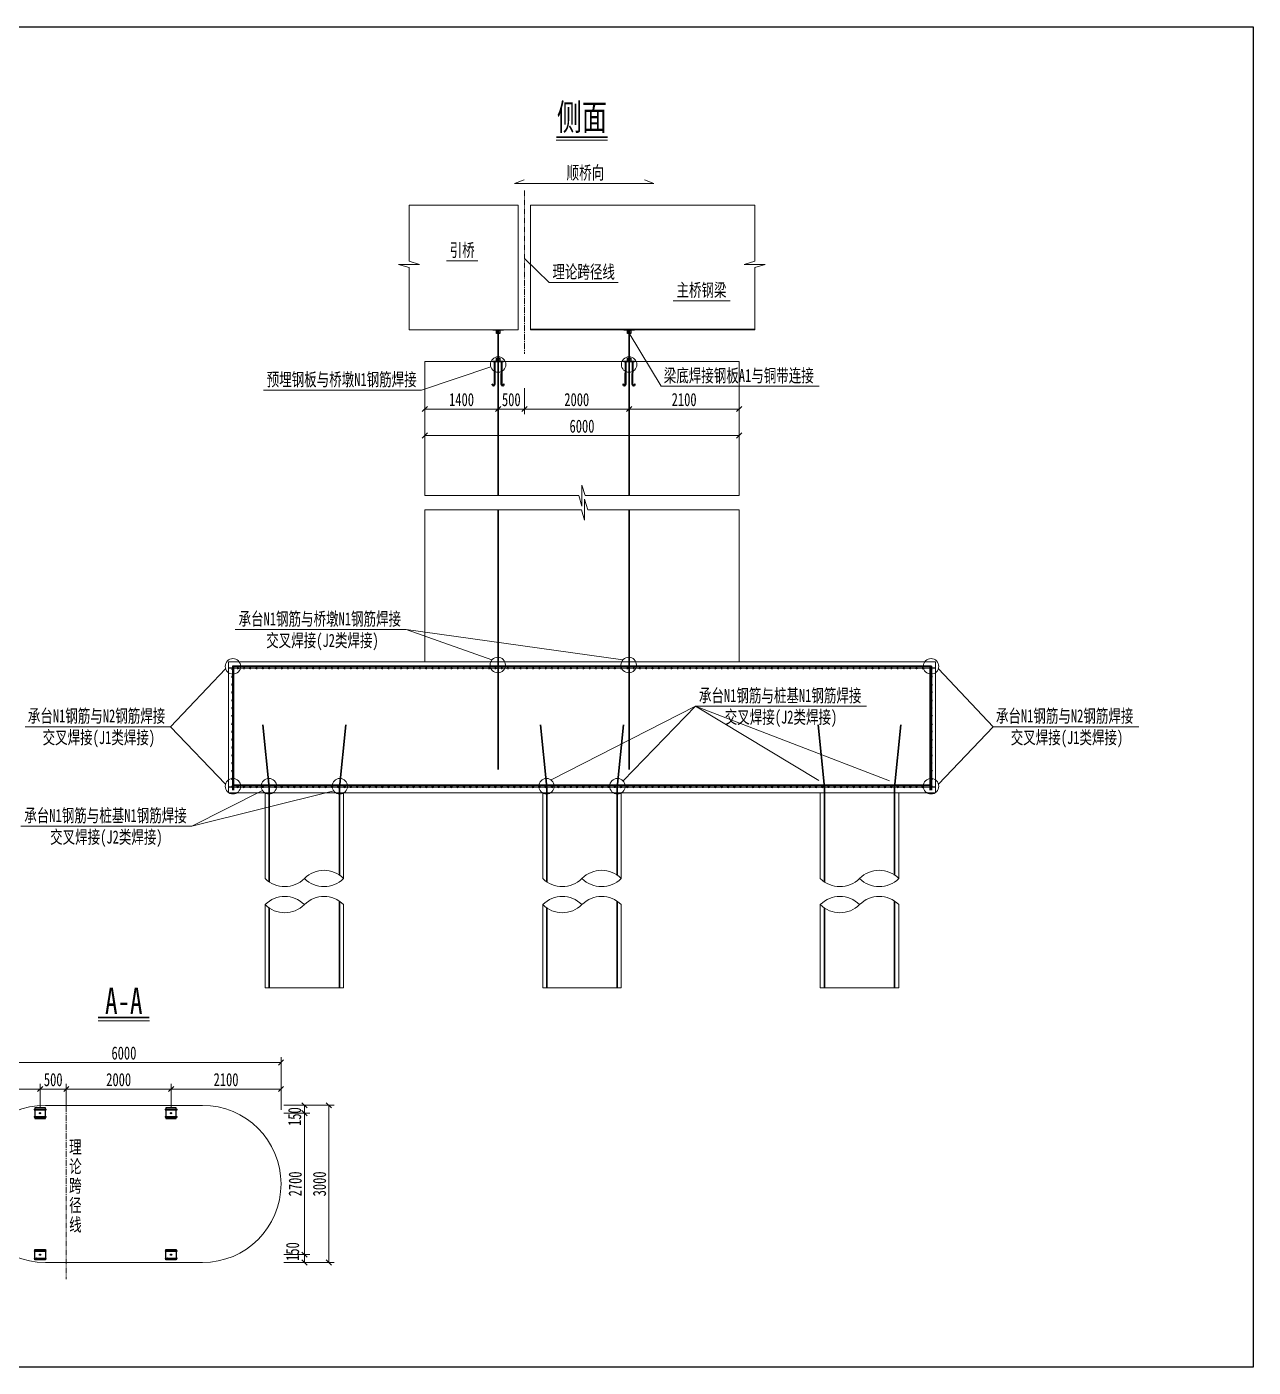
# Model space of a CAD drawing. Header units: millimetres. Extents: x 18555 to 22790, y 4334 to 6892.
# Drawn here: x 20448 to 22790, y 4334 to 6892 of the extents above; entities that cross this region are included whole.
import ezdxf
from ezdxf.enums import TextEntityAlignment as Align

# ---------------------------------------------------------------- set-up
doc = ezdxf.new("R2010")
doc.units = ezdxf.units.MM
doc.linetypes.add('CENTER2', pattern=[28.575, 19.05, -3.175, 3.175, -3.175])
doc.layers.get('0').update_dxf_attribs({"lineweight": 15})
doc.layers.get('Defpoints').update_dxf_attribs({"color": 8})
doc.layers.add('LINE', color=1, linetype='Continuous')
for name, color, linetype, lineweight in [('中心线', 2, 'CENTER2', 15), ('标注线及字体', 2, 'Continuous', 15), ('细实线', 4, 'Continuous', 15), ('钢筋', 1, 'Continuous', 30)]:
    doc.layers.add(name, color=color, linetype=linetype, lineweight=lineweight)
doc.styles.add('111', font='仿宋_GB2312.TTF', dxfattribs={"width": 0.7})
doc.dimstyles.new('200', dxfattribs={"dimscale": 0, "dimtxt": 2.5, "dimasz": 1, "dimexe": 1, "dimexo": 1, "dimgap": 0.6, "dimtad": 1, "dimdec": 1, "dimlfac": 10, "dimdsep": 46, "dimtxsty": '111', "dimblk": 'OBLIQUE', "dimcen": 0, "dimclrd": 4, "dimclre": 4, "dimclrt": 4, "dimadec": 1, "dimazin": 2, "dimtfac": 1, "dimtdec": 0, "dimtix": 1, "dimtmove": 2, "dimatfit": 3, "dimfxl": 4, "dimfxlon": 1, "dimtolj": 1, "dimlwd": -1, "dimlwe": -1, "dimarcsym": 0})

# ---------------------------------------------------------------- blocks, each defined once
blk = doc.blocks.new('_Oblique')
at = {"color": 0, "linetype": 'ByBlock', "lineweight": -2}
blk.add_line((-0.5, -0.5), (0.5, 0.5), dxfattribs=at)
blk = doc.blocks.new('*D13')
at = {"color": 4}
for p, q in [((21208.4, 6202.6), (21208.4, 6152.6)), ((21348.4, 6202.6), (21348.4, 6152.6)), ((21208.4, 6162.6), (21348.4, 6162.6))]:
    blk.add_line(p, q, dxfattribs=at)
at = {"layer": 'Defpoints', "color": 0}
for p in [(21348.4, 6309.1), (21208.4, 6228.2), (21348.4, 6162.6)]:
    blk.add_point(p, dxfattribs=at)
at = {"color": 4, "xscale": 10, "yscale": 10, "zscale": 10, "rotation": 180}
blk.add_blockref('_Oblique', (21208.4, 6162.6), dxfattribs=at)
at = {"color": 4, "xscale": 10, "yscale": 10, "zscale": 10}
blk.add_blockref('_Oblique', (21348.4, 6162.6), dxfattribs=at)
at = {"color": 4, "insert": (21278.4, 6180.5), "char_height": 25, "attachment_point": 5, "style": '111'}
blk.add_mtext('\\A1;1400', dxfattribs=at)
blk = doc.blocks.new('*D14')
at = {"color": 4}
for p, q in [((21598.4, 6202.6), (21598.4, 6152.6)), ((21808.4, 6202.6), (21808.4, 6152.6)), ((21598.4, 6162.6), (21808.4, 6162.6))]:
    blk.add_line(p, q, dxfattribs=at)
at = {"layer": 'Defpoints', "color": 0}
for p in [(21598.4, 6252.2), (21808.4, 6253.2), (21808.4, 6162.6)]:
    blk.add_point(p, dxfattribs=at)
at = {"color": 4, "xscale": 10, "yscale": 10, "zscale": 10, "rotation": 180}
blk.add_blockref('_Oblique', (21598.4, 6162.6), dxfattribs=at)
at = {"color": 4, "xscale": 10, "yscale": 10, "zscale": 10}
blk.add_blockref('_Oblique', (21808.4, 6162.6), dxfattribs=at)
at = {"color": 4, "insert": (21703.4, 6180.5), "char_height": 25, "attachment_point": 5, "style": '111'}
blk.add_mtext('\\A1;2100', dxfattribs=at)
blk = doc.blocks.new('*D15')
at = {"color": 4}
for p, q in [((21208.4, 6151.9), (21208.4, 6101.9)), ((21808.4, 6151.9), (21808.4, 6101.9)), ((21208.4, 6111.9), (21808.4, 6111.9))]:
    blk.add_line(p, q, dxfattribs=at)
at = {"layer": 'Defpoints', "color": 0}
for p in [(21208.4, 6226.2), (21808.4, 6229), (21808.4, 6111.9)]:
    blk.add_point(p, dxfattribs=at)
at = {"color": 4, "xscale": 10, "yscale": 10, "zscale": 10, "rotation": 180}
blk.add_blockref('_Oblique', (21208.4, 6111.9), dxfattribs=at)
at = {"color": 4, "xscale": 10, "yscale": 10, "zscale": 10}
blk.add_blockref('_Oblique', (21808.4, 6111.9), dxfattribs=at)
at = {"color": 4, "insert": (21508.4, 6129.8), "char_height": 25, "attachment_point": 5, "style": '111'}
blk.add_mtext('\\A1;6000', dxfattribs=at)
blk = doc.blocks.new('*D16')
at = {"color": 4}
for p, q in [((21398.4, 6202.6), (21398.4, 6152.6)), ((21598.4, 6202.6), (21598.4, 6152.6)), ((21598.4, 6162.6), (21398.4, 6162.6))]:
    blk.add_line(p, q, dxfattribs=at)
at = {"layer": 'Defpoints', "color": 0}
for p in [(21398.4, 6267.8), (21598.4, 6226.1), (21398.4, 6162.6)]:
    blk.add_point(p, dxfattribs=at)
at = {"color": 4, "xscale": 10, "yscale": 10, "zscale": 10, "rotation": 180}
blk.add_blockref('_Oblique', (21398.4, 6162.6), dxfattribs=at)
at = {"color": 4, "xscale": 10, "yscale": 10, "zscale": 10}
blk.add_blockref('_Oblique', (21598.4, 6162.6), dxfattribs=at)
at = {"color": 4, "insert": (21498.4, 6180.5), "char_height": 25, "attachment_point": 5, "style": '111'}
blk.add_mtext('\\A1;2000', dxfattribs=at)
blk = doc.blocks.new('*D17')
at = {"color": 4}
for p, q in [((20938.9, 4833.8), (20988.8, 4833.8)), ((20938.9, 4818.8), (20988.8, 4818.8)), ((20978.8, 4818.8), (20978.8, 4833.8))]:
    blk.add_line(p, q, dxfattribs=at)
at = {"layer": 'Defpoints', "color": 0}
for p in [(20928.9, 4833.8), (20928.9, 4818.8), (20978.8, 4833.8)]:
    blk.add_point(p, dxfattribs=at)
at = {"color": 4, "xscale": 10, "yscale": 10, "zscale": 10}
for p, rotation in [((20978.8, 4833.8), 90), ((20978.8, 4818.8), 270)]:
    blk.add_blockref('_Oblique', p, dxfattribs=dict(at, rotation=rotation))
at = {"color": 4, "insert": (20959.8, 4812.3), "char_height": 25, "attachment_point": 5, "rotation": 90, "style": '111'}
blk.add_mtext('\\A1;150', dxfattribs=at)
blk = doc.blocks.new('*D18')
at = {"color": 4}
for p, q in [((20938.9, 4818.8), (20988.8, 4818.8)), ((20978.8, 4548.8), (20978.8, 4818.8)), ((20938.9, 4548.8), (20988.8, 4548.8))]:
    blk.add_line(p, q, dxfattribs=at)
at = {"layer": 'Defpoints', "color": 0}
for p in [(20928.9, 4818.8), (20978.8, 4818.8), (20928.9, 4548.8)]:
    blk.add_point(p, dxfattribs=at)
at = {"color": 4, "xscale": 10, "yscale": 10, "zscale": 10}
for p, rotation in [((20978.8, 4818.8), 90), ((20978.8, 4548.8), 270)]:
    blk.add_blockref('_Oblique', p, dxfattribs=dict(at, rotation=rotation))
at = {"color": 4, "insert": (20960.9, 4683.8), "char_height": 25, "attachment_point": 5, "rotation": 90, "style": '111'}
blk.add_mtext('\\A1;2700', dxfattribs=at)
blk = doc.blocks.new('*D19')
at = {"color": 4}
for p, q in [((20938.9, 4548.8), (20988.8, 4548.8)), ((20938.9, 4533.8), (20988.8, 4533.8)), ((20978.8, 4548.8), (20978.8, 4533.8))]:
    blk.add_line(p, q, dxfattribs=at)
at = {"layer": 'Defpoints', "color": 0}
for p in [(20928.9, 4548.8), (20928.9, 4533.8), (20978.8, 4533.8)]:
    blk.add_point(p, dxfattribs=at)
at = {"color": 4, "xscale": 10, "yscale": 10, "zscale": 10}
for p, rotation in [((20978.8, 4548.8), 90), ((20978.8, 4533.8), 270)]:
    blk.add_blockref('_Oblique', p, dxfattribs=dict(at, rotation=rotation))
at = {"color": 4, "insert": (20955.9, 4554.7), "char_height": 25, "attachment_point": 5, "rotation": 90, "style": '111'}
blk.add_mtext('\\A1;150', dxfattribs=at)
blk = doc.blocks.new('*D20')
at = {"color": 4}
for p, q in [((20985.2, 4833.8), (21035.2, 4833.8)), ((21025.2, 4533.8), (21025.2, 4833.8)), ((20985.2, 4533.8), (21035.2, 4533.8))]:
    blk.add_line(p, q, dxfattribs=at)
at = {"layer": 'Defpoints', "color": 0}
for p in [(20953.1, 4833.8), (21025.2, 4833.8), (20953.1, 4533.8)]:
    blk.add_point(p, dxfattribs=at)
at = {"color": 4, "xscale": 10, "yscale": 10, "zscale": 10}
for p, rotation in [((21025.2, 4833.8), 90), ((21025.2, 4533.8), 270)]:
    blk.add_blockref('_Oblique', p, dxfattribs=dict(at, rotation=rotation))
at = {"color": 4, "insert": (21007.3, 4683.8), "char_height": 25, "attachment_point": 5, "rotation": 90, "style": '111'}
blk.add_mtext('\\A1;3000', dxfattribs=at)
blk = doc.blocks.new('*D21')
at = {"color": 4}
for p, q in [((20723.8, 4828.8), (20723.8, 4874.9)), ((20723.8, 4864.9), (20933.8, 4864.9)), ((20933.8, 4824.9), (20933.8, 4874.9))]:
    blk.add_line(p, q, dxfattribs=at)
at = {"layer": 'Defpoints', "color": 0}
for p in [(20933.8, 4864.9), (20723.8, 4818.8), (20933.8, 4683.8)]:
    blk.add_point(p, dxfattribs=at)
at = {"color": 4, "xscale": 10, "yscale": 10, "zscale": 10, "rotation": 180}
blk.add_blockref('_Oblique', (20723.8, 4864.9), dxfattribs=at)
at = {"color": 4, "xscale": 10, "yscale": 10, "zscale": 10}
blk.add_blockref('_Oblique', (20933.8, 4864.9), dxfattribs=at)
at = {"color": 4, "insert": (20828.8, 4882.7), "char_height": 25, "attachment_point": 5, "style": '111'}
blk.add_mtext('\\A1;2100', dxfattribs=at)
blk = doc.blocks.new('*D22')
at = {"color": 4}
for p, q in [((20523.8, 4828.8), (20523.8, 4874.9)), ((20723.8, 4864.9), (20523.8, 4864.9)), ((20723.8, 4828.8), (20723.8, 4874.9))]:
    blk.add_line(p, q, dxfattribs=at)
at = {"layer": 'Defpoints', "color": 0}
for p in [(20523.8, 4864.9), (20523.8, 4818.8), (20723.8, 4818.8)]:
    blk.add_point(p, dxfattribs=at)
at = {"color": 4, "xscale": 10, "yscale": 10, "zscale": 10, "rotation": 180}
blk.add_blockref('_Oblique', (20523.8, 4864.9), dxfattribs=at)
at = {"color": 4, "xscale": 10, "yscale": 10, "zscale": 10}
blk.add_blockref('_Oblique', (20723.8, 4864.9), dxfattribs=at)
at = {"color": 4, "insert": (20623.8, 4882.7), "char_height": 25, "attachment_point": 5, "style": '111'}
blk.add_mtext('\\A1;2000', dxfattribs=at)
blk = doc.blocks.new('*D23')
at = {"color": 4}
for p, q in [((20333.8, 4824.9), (20333.8, 4874.9)), ((20473.8, 4864.9), (20333.8, 4864.9)), ((20473.8, 4828.8), (20473.8, 4874.9))]:
    blk.add_line(p, q, dxfattribs=at)
at = {"layer": 'Defpoints', "color": 0}
for p in [(20333.8, 4864.9), (20473.8, 4818.8), (20333.8, 4683.8)]:
    blk.add_point(p, dxfattribs=at)
at = {"color": 4, "xscale": 10, "yscale": 10, "zscale": 10, "rotation": 180}
blk.add_blockref('_Oblique', (20333.8, 4864.9), dxfattribs=at)
at = {"color": 4, "xscale": 10, "yscale": 10, "zscale": 10}
blk.add_blockref('_Oblique', (20473.8, 4864.9), dxfattribs=at)
at = {"color": 4, "insert": (20403.8, 4882.7), "char_height": 25, "attachment_point": 5, "style": '111'}
blk.add_mtext('\\A1;1400', dxfattribs=at)
blk = doc.blocks.new('*D24')
at = {"color": 4}
for p, q in [((20333.8, 4875.6), (20333.8, 4925.6)), ((20933.8, 4915.6), (20333.8, 4915.6)), ((20933.8, 4875.6), (20933.8, 4925.6))]:
    blk.add_line(p, q, dxfattribs=at)
at = {"layer": 'Defpoints', "color": 0}
for p in [(20333.8, 4915.6), (20333.8, 4683.8), (20933.8, 4683.8)]:
    blk.add_point(p, dxfattribs=at)
at = {"color": 4, "xscale": 10, "yscale": 10, "zscale": 10, "rotation": 180}
blk.add_blockref('_Oblique', (20333.8, 4915.6), dxfattribs=at)
at = {"color": 4, "xscale": 10, "yscale": 10, "zscale": 10}
blk.add_blockref('_Oblique', (20933.8, 4915.6), dxfattribs=at)
at = {"color": 4, "insert": (20633.8, 4933.5), "char_height": 25, "attachment_point": 5, "style": '111'}
blk.add_mtext('\\A1;6000', dxfattribs=at)
blk = doc.blocks.new('*D63')
at = {"color": 4}
for p, q in [((20473.8, 4828.8), (20473.8, 4874.9)), ((20473.8, 4864.9), (20523.8, 4864.9)), ((20523.8, 4828.8), (20523.8, 4874.9))]:
    blk.add_line(p, q, dxfattribs=at)
at = {"layer": 'Defpoints', "color": 0}
for p in [(20523.8, 4864.9), (20473.8, 4818.8), (20523.8, 4818.8)]:
    blk.add_point(p, dxfattribs=at)
at = {"color": 4, "xscale": 10, "yscale": 10, "zscale": 10, "rotation": 180}
blk.add_blockref('_Oblique', (20473.8, 4864.9), dxfattribs=at)
at = {"color": 4, "xscale": 10, "yscale": 10, "zscale": 10}
blk.add_blockref('_Oblique', (20523.8, 4864.9), dxfattribs=at)
at = {"color": 4, "insert": (20498.8, 4882.7), "char_height": 25, "attachment_point": 5, "style": '111'}
blk.add_mtext('\\A1;500', dxfattribs=at)
blk = doc.blocks.new('*D67')
at = {"color": 4}
for p, q in [((21348.4, 6202.6), (21348.4, 6152.6)), ((21398.4, 6202.6), (21398.4, 6152.6)), ((21398.4, 6162.6), (21348.4, 6162.6))]:
    blk.add_line(p, q, dxfattribs=at)
at = {"layer": 'Defpoints', "color": 0}
for p in [(21348.4, 6309.1), (21398.4, 6267.8), (21348.4, 6162.6)]:
    blk.add_point(p, dxfattribs=at)
at = {"color": 4, "xscale": 10, "yscale": 10, "zscale": 10, "rotation": 180}
blk.add_blockref('_Oblique', (21348.4, 6162.6), dxfattribs=at)
at = {"color": 4, "xscale": 10, "yscale": 10, "zscale": 10}
blk.add_blockref('_Oblique', (21398.4, 6162.6), dxfattribs=at)
at = {"color": 4, "insert": (21373.4, 6180.5), "char_height": 25, "attachment_point": 5, "style": '111'}
blk.add_mtext('\\A1;500', dxfattribs=at)
blk = doc.blocks.new('DJ 22')
at = {"layer": '钢筋'}
h = blk.add_hatch(color=256, dxfattribs=at)
h.dxf.hatch_style = 1
h.paths.add_polyline_path([(1.3, 0, 1), (-1.3, 0, 1)])
blk.add_circle((0, 0), 1.25, dxfattribs=at)
blk = doc.blocks.new('*U71')
at = {"rotation": 180}
blk.add_blockref('DJ 22', (0, 0), dxfattribs=at)
blk = doc.blocks.new('*U70')
at = {"color": 0, "linetype": 'ByBlock', "lineweight": -2, "transparency": 16777216}
for p in [(0, 0), (12, 0), (24, 0), (36, 0), (48, 0), (60, 0), (72, 0), (84, 0), (96, 0), (108, 0), (120, 0), (132, 0), (144, 0), (156, 0), (168, 0), (180, 0), (192, 0), (204, 0), (216, 0), (228, 0), (240, 0), (252, 0), (264, 0), (276, 0), (288, 0), (300, 0), (312, 0), (324, 0), (336, 0), (348, 0), (360, 0), (372, 0), (384, 0), (396, 0), (408, 0), (420, 0), (432, 0), (444, 0), (456, 0), (468, 0), (480, 0), (492, 0), (504, 0), (516, 0), (528, 0), (540, 0), (552, 0), (564, 0), (576, 0), (588, 0), (600, 0), (612, 0), (624, 0), (636, 0), (648, 0), (660, 0), (672, 0), (684, 0), (696, 0), (708, 0), (720, 0), (732, 0), (744, 0), (756, 0), (768, 0), (780, 0), (792, 0), (804, 0), (816, 0), (828, 0), (840, 0), (852, 0), (864, 0), (876, 0), (888, 0), (900, 0), (912, 0), (924, 0), (936, 0), (948, 0), (960, 0), (972, 0), (984, 0), (996, 0), (1008, 0), (1020, 0), (1032, 0), (1044, 0), (1056, 0), (1068, 0), (1080, 0), (1092, 0), (1104, 0), (1116, 0), (1128, 0), (1140, 0), (1152, 0), (1164, 0), (1176, 0), (1188, 0), (1200, 0), (1212, 0), (1224, 0), (1236, 0), (1248, 0), (1260, 0), (1272, 0), (1284, 0), (1296, 0), (1308, 0)]:
    blk.add_blockref('*U71', p, dxfattribs=at)
blk = doc.blocks.new('*U73')
at = {"rotation": 180}
blk.add_blockref('DJ 22', (0, 0), dxfattribs=at)
blk = doc.blocks.new('*U72')
at = {"color": 0, "linetype": 'ByBlock', "lineweight": -2, "transparency": 16777216}
for p in [(0, 0), (12, 0), (24, 0), (36, 0), (48, 0), (60, 0), (72, 0), (84, 0), (96, 0), (108, 0), (120, 0), (132, 0), (144, 0), (156, 0), (168, 0), (180, 0), (192, 0), (204, 0), (216, 0), (228, 0), (240, 0), (252, 0), (264, 0), (276, 0), (288, 0), (300, 0), (312, 0), (324, 0), (336, 0), (348, 0), (360, 0), (372, 0), (384, 0), (396, 0), (408, 0), (420, 0), (432, 0), (444, 0), (456, 0), (468, 0), (480, 0), (492, 0), (504, 0), (516, 0), (528, 0), (540, 0), (552, 0), (564, 0), (576, 0), (588, 0), (600, 0), (612, 0), (624, 0), (636, 0), (648, 0), (660, 0), (672, 0), (684, 0), (696, 0), (708, 0), (720, 0), (732, 0), (744, 0), (756, 0), (768, 0), (780, 0), (792, 0), (804, 0), (816, 0), (828, 0), (840, 0), (852, 0), (864, 0), (876, 0), (888, 0), (900, 0), (912, 0), (924, 0), (936, 0), (948, 0), (960, 0), (972, 0), (984, 0), (996, 0), (1008, 0), (1020, 0), (1032, 0), (1044, 0), (1056, 0), (1068, 0), (1080, 0), (1092, 0), (1104, 0), (1116, 0), (1128, 0), (1140, 0), (1152, 0), (1164, 0), (1176, 0), (1188, 0), (1200, 0), (1212, 0), (1224, 0), (1236, 0), (1248, 0), (1260, 0), (1272, 0), (1284, 0), (1296, 0), (1308, 0)]:
    blk.add_blockref('*U73', p, dxfattribs=at)

msp = doc.modelspace()

# ---------------------------------------------------------------- linework, layer by layer
at = {"color": 4}
for p, q in [((21459.335, 6675.543), (21557.366, 6675.543)), ((21397.984, 6599.887), (21379.571, 6593.168)), ((21627.438, 6599.887), (21645.851, 6593.168)), ((21379.571, 6593.168), (21645.851, 6593.168)), ((21386.351, 6313.568), (21386.351, 6551.701)), ((21410.351, 6313.568), (21410.351, 6551.701)), ((21445.534, 6404.032), (21398.351, 6449.928)), ((21309.702, 6445.226), (21249.43, 6445.226)), ((21577.698, 6404.032), (21445.534, 6404.032)), ((21791.175, 6369.105), (21682.47, 6369.105)), ((21201.985, 6198.514), (21334.35, 6242.838)), ((21201.985, 6198.514), (20900.023, 6198.514)), ((21172.528, 5741.646), (20846.35, 5741.646)), ((21172.528, 5741.646), (21586.339, 5683.673)), ((21172.528, 5741.646), (21336.339, 5683.673)), ((20827.937, 5666.735), (20722.997, 5556.392)), ((22188.778, 5666.735), (22293.718, 5556.392)), ((21725.35, 5595.314), (21449.47, 5454.889)), ((21587.175, 5452.983), (21725.35, 5595.314)), ((22051.528, 5595.314), (21725.35, 5595.314)), ((21960.876, 5453.831), (21725.35, 5595.314)), ((22095.464, 5452.996), (21725.35, 5595.314)), ((20445.252, 5556.392), (20722.997, 5556.392)), ((20827.604, 5446.401), (20722.997, 5556.392)), ((22189.111, 5446.401), (22293.718, 5556.392)), ((22293.718, 5556.392), (22571.464, 5556.392)), ((20898.107, 5434.916), (20763.433, 5366.453)), ((20763.433, 5366.453), (21034.356, 5433.781)), ((20763.433, 5366.453), (20437.255, 5366.453)), ((20584.478, 4995.334), (20682.51, 4995.334)), ((20783.798, 4833.779), (20483.798, 4833.779)), ((20483.798, 4533.779), (20783.798, 4533.779))]:
    msp.add_line(p, q, dxfattribs=at)
for q in [(21598.351, 6307.118), (21961.5, 6205.985)]:
    msp.add_line((21659.538, 6205.985), q)
at = {"color": 6, "const_width": 3.6}
for points in [[(21459.335, 6681.543), (21557.366, 6681.543)], [(20584.478, 5001.334), (20682.51, 5001.334)]]:
    msp.add_lwpolyline(points, dxfattribs=at)
at = {"color": 4}
for points in [[(21178.351, 6313.568), (21178.351, 6432.502), (21158.351, 6438.502), (21198.351, 6438.502), (21178.351, 6444.502), (21178.351, 6452.502), (21178.351, 6551.701)], [(21178.351, 6551.701), (21386.351, 6551.701)], [(21410.351, 6551.701), (21838.351, 6551.701)], [(21838.351, 6313.568), (21838.351, 6432.502), (21858.351, 6438.502), (21818.351, 6438.502), (21838.351, 6444.502), (21838.351, 6452.502), (21838.351, 6551.701)], [(21208.351, 5997.356), (21502.351, 5997.356), (21508.351, 5977.356), (21508.351, 6017.356), (21514.351, 5997.356), (21522.351, 5997.356), (21808.351, 5997.356)], [(21208.351, 5970.396), (21507.421, 5970.396), (21513.421, 5950.396), (21513.421, 5990.396), (21519.421, 5970.396), (21527.421, 5970.396), (21808.351, 5970.396)]]:
    msp.add_lwpolyline(points, dxfattribs=at)
for points in [[(20903.358, 5266.726, 0.41421356), (20978.358, 5266.726, 0.41421356), (21053.358, 5266.726, 0.41421356), (20978.358, 5266.726)], [(21433.358, 5266.726, 0.41421356), (21508.358, 5266.726, 0.41421356), (21583.358, 5266.726, 0.41421356), (21508.358, 5266.726)], [(21963.358, 5266.726, 0.41421356), (22038.358, 5266.726, 0.41421356), (22113.358, 5266.726, 0.41421356), (22038.358, 5266.726)], [(21053.358, 5216.91, 0.41421356), (20978.358, 5216.91, 0.41421356), (20903.358, 5216.91, 0.41421356), (20978.358, 5216.91)], [(21583.358, 5216.91, 0.41421356), (21508.358, 5216.91, 0.41421356), (21433.358, 5216.91, 0.41421356), (21508.358, 5216.91)], [(22113.358, 5216.91, 0.41421356), (22038.358, 5216.91, 0.41421356), (21963.358, 5216.91, 0.41421356), (22038.358, 5216.91)]]:
    msp.add_lwpolyline(points, format="xyb")
for centre in [(21348.351, 6247.526), (21598.351, 6247.526), (20841.909, 5671.509), (21347.558, 5674.075), (21597.558, 5674.075), (22174.806, 5671.509), (20841.909, 5442.744), (20910.626, 5442.744), (21046.089, 5442.744), (21440.626, 5442.744), (21576.089, 5442.744), (22174.806, 5442.744)]:
    msp.add_circle(centre, 14.765)
for centre, start, end in [((20483.798, 4683.779), 90, 270), ((20783.798, 4683.779), 270, 90)]:
    msp.add_arc(centre, 150, start, end, dxfattribs=at)
at = {"layer": 'Defpoints'}
for p, q in [((20833.299, 5668.415), (22183.417, 5668.415)), ((20841.219, 5671.575), (20841.219, 5435.35)), ((22175.497, 5671.575), (22175.497, 5435.35)), ((20833.299, 5441.735), (22183.417, 5441.735))]:
    msp.add_line(p, q, dxfattribs=at)
msp.add_lwpolyline([(18939.943, 6892.047), (22789.943, 6892.047), (22789.943, 4334.047), (18939.943, 4334.047)], close=True, dxfattribs=at)
at = {"layer": 'LINE', "color": 3}
for p, q in [((20462.698, 4826.179), (20484.898, 4826.179)), ((20462.698, 4825.379), (20484.898, 4825.379)), ((20462.698, 4812.179), (20484.898, 4812.179)), ((20462.698, 4811.379), (20484.898, 4811.379)), ((20712.698, 4826.179), (20734.898, 4826.179)), ((20712.698, 4825.379), (20734.898, 4825.379)), ((20712.698, 4812.179), (20734.898, 4812.179)), ((20712.698, 4811.379), (20734.898, 4811.379)), ((20462.698, 4556.179), (20484.898, 4556.179)), ((20462.698, 4555.379), (20484.898, 4555.379)), ((20712.698, 4556.179), (20734.898, 4556.179)), ((20712.698, 4555.379), (20734.898, 4555.379)), ((20462.698, 4542.179), (20484.898, 4542.179)), ((20462.698, 4541.379), (20484.898, 4541.379)), ((20712.698, 4542.179), (20734.898, 4542.179)), ((20712.698, 4541.379), (20734.898, 4541.379))]:
    msp.add_line(p, q, dxfattribs=at)
for points in [[(21338.351, 6313.092), (21338.351, 6313.593), (21358.351, 6313.593), (21358.351, 6313.092)], [(21345.313, 6313.092), (21351.388, 6313.092), (21351.388, 6306.841), (21345.313, 6306.841)], [(21588.351, 6313.092), (21588.351, 6313.593), (21608.351, 6313.593), (21608.351, 6313.092)], [(21595.313, 6313.092), (21601.388, 6313.092), (21601.388, 6306.841), (21595.313, 6306.841)], [(21345.313, 6259.819), (21351.388, 6259.819), (21351.388, 6253.568), (21345.313, 6253.568)], [(21595.313, 6259.819), (21601.388, 6259.819), (21601.388, 6253.568), (21595.313, 6253.568)], [(20483.798, 4808.779), (20483.798, 4828.779), (20463.798, 4828.779), (20463.798, 4808.779)], [(20733.798, 4808.779), (20733.798, 4828.779), (20713.798, 4828.779), (20713.798, 4808.779)], [(20483.798, 4558.779), (20483.798, 4538.779), (20463.798, 4538.779), (20463.798, 4558.779)], [(20733.798, 4558.779), (20733.798, 4538.779), (20713.798, 4538.779), (20713.798, 4558.779)]]:
    msp.add_lwpolyline(points, close=True, dxfattribs=at)
for centre, radius in [((20473.798, 4818.779), 1.25), ((20473.798, 4818.779), 0.85), ((20723.798, 4818.779), 1.25), ((20723.798, 4818.779), 0.85), ((20473.798, 4548.779), 1.25), ((20473.798, 4548.779), 0.85), ((20723.798, 4548.779), 1.25), ((20723.798, 4548.779), 0.85)]:
    msp.add_circle(centre, radius, dxfattribs=at)
for centre, start, end in [((20462.698, 4825.779), 90, 270), ((20462.698, 4811.779), 90, 270), ((20466.798, 4825.779), 90, 270), ((20466.798, 4811.779), 90, 270), ((20480.798, 4825.779), 270, 90), ((20480.798, 4811.779), 270, 90), ((20484.898, 4825.779), 270, 90), ((20484.898, 4811.779), 270, 90), ((20712.698, 4825.779), 90, 270), ((20712.698, 4811.779), 90, 270), ((20716.798, 4825.779), 90, 270), ((20716.798, 4811.779), 90, 270), ((20730.798, 4825.779), 270, 90), ((20730.798, 4811.779), 270, 90), ((20734.898, 4825.779), 270, 90), ((20734.898, 4811.779), 270, 90), ((20462.698, 4555.779), 90, 270), ((20466.798, 4555.779), 90, 270), ((20480.798, 4555.779), 270, 90), ((20484.898, 4555.779), 270, 90), ((20712.698, 4555.779), 90, 270), ((20716.798, 4555.779), 90, 270), ((20730.798, 4555.779), 270, 90), ((20734.898, 4555.779), 270, 90), ((20462.698, 4541.779), 90, 270), ((20466.798, 4541.779), 90, 270), ((20480.798, 4541.779), 270, 90), ((20484.898, 4541.779), 270, 90), ((20712.698, 4541.779), 90, 270), ((20716.798, 4541.779), 90, 270), ((20730.798, 4541.779), 270, 90), ((20734.898, 4541.779), 270, 90)]:
    msp.add_arc(centre, 0.4, start, end, dxfattribs=at)
at = {"layer": '中心线', "ltscale": 0.6}
for p, q in [((21398.351, 6579.672), (21398.351, 6267.797)), ((20523.798, 4849.964), (20523.798, 4502.29))]:
    msp.add_line(p, q, dxfattribs=at)
at = {"layer": '细实线'}
for p, q in [((21386.351, 6313.568), (21178.351, 6313.568)), ((21838.351, 6315.168), (21410.351, 6315.168)), ((21838.351, 6313.568), (21410.351, 6313.568)), ((21808.351, 6253.568), (21208.351, 6253.568)), ((21208.351, 5997.356), (21208.351, 6253.568)), ((21808.351, 5997.356), (21808.351, 6253.568)), ((21208.351, 5680.155), (21208.351, 5970.396)), ((21808.351, 5680.155), (21808.351, 5970.396)), ((22183.417, 5680.155), (20833.299, 5680.155)), ((20833.299, 5680.155), (20833.299, 5430.155)), ((22183.417, 5680.155), (22183.417, 5430.155)), ((20833.299, 5430.155), (22183.417, 5430.155)), ((20903.358, 5430.155), (20903.358, 5266.726)), ((21053.358, 5430.155), (21053.358, 5266.726)), ((21433.358, 5430.155), (21433.358, 5266.726)), ((21583.358, 5430.155), (21583.358, 5266.726)), ((21963.358, 5430.155), (21963.358, 5266.726)), ((22113.358, 5430.155), (22113.358, 5266.726)), ((20903.358, 5216.91), (20903.358, 5057.899)), ((21053.358, 5216.91), (21053.358, 5057.899)), ((21433.358, 5216.91), (21433.358, 5057.899)), ((21583.358, 5216.91), (21583.358, 5057.899)), ((21963.358, 5216.91), (21963.358, 5057.899)), ((22113.358, 5216.91), (22113.358, 5057.899)), ((20903.358, 5057.899), (21053.358, 5057.899)), ((21433.358, 5057.899), (21583.358, 5057.899)), ((21963.358, 5057.899), (22113.358, 5057.899))]:
    msp.add_line(p, q, dxfattribs=at)
at = {"layer": '钢筋', "color": 5}
for p, q in [((21348.351, 6309.967), (21348.351, 6256.693)), ((21598.351, 6309.967), (21598.351, 6256.693))]:
    msp.add_line(p, q, dxfattribs=at)
at = {"layer": '钢筋'}
for p, q in [((21358.351, 6253.568), (21338.351, 6253.568)), ((21338.351, 6253.568), (21338.351, 6253.068)), ((21358.351, 6253.068), (21338.351, 6253.068)), ((21341.129, 6210.022), (21341.351, 6253.068)), ((21341.929, 6210.022), (21342.151, 6252.268)), ((21348.351, 6252.268), (21348.351, 5997.356)), ((21354.329, 6210.022), (21354.551, 6252.268)), ((21355.129, 6210.022), (21355.351, 6253.068)), ((21358.351, 6253.568), (21358.351, 6253.068)), ((21608.351, 6253.568), (21588.351, 6253.568)), ((21588.351, 6253.568), (21588.351, 6253.068)), ((21608.351, 6253.068), (21588.351, 6253.068)), ((21591.129, 6210.022), (21591.351, 6253.068)), ((21591.929, 6210.022), (21592.151, 6252.268)), ((21598.351, 6252.268), (21598.351, 5997.356)), ((21604.329, 6210.022), (21604.551, 6252.268)), ((21605.129, 6210.022), (21605.351, 6253.068)), ((21608.351, 6253.568), (21608.351, 6253.068)), ((21337.429, 6210.022), (21336.629, 6210.022)), ((21358.829, 6210.022), (21359.629, 6210.022)), ((21587.429, 6210.022), (21586.629, 6210.022)), ((21608.829, 6210.022), (21609.629, 6210.022)), ((21348.351, 5970.396), (21348.351, 5474.897)), ((21598.351, 5970.396), (21598.351, 5474.897)), ((20841.219, 5671.575), (22175.497, 5671.575)), ((20843.274, 5671.575), (20843.274, 5435.35)), ((22173.442, 5671.575), (22173.442, 5435.35)), ((20911.333, 5440.155), (20899.333, 5560.155)), ((21045.383, 5440.155), (21057.383, 5560.155)), ((21441.333, 5440.155), (21429.333, 5560.155)), ((21575.383, 5440.155), (21587.383, 5560.155)), ((21971.333, 5440.155), (21959.333, 5560.155)), ((22105.383, 5440.155), (22117.383, 5560.155)), ((20841.219, 5444.895), (22175.497, 5444.895)), ((20911.333, 5440.155), (20911.333, 5260.172)), ((21045.383, 5440.155), (21045.383, 5273.28)), ((21441.333, 5440.155), (21441.333, 5260.172)), ((21575.383, 5440.155), (21575.383, 5273.28)), ((21971.333, 5440.155), (21971.333, 5260.172)), ((22105.383, 5440.155), (22105.383, 5273.28)), ((21045.383, 5223.464), (21045.383, 5057.899)), ((21575.383, 5223.464), (21575.383, 5057.899)), ((22105.383, 5223.464), (22105.383, 5057.899)), ((20911.333, 5210.356), (20911.333, 5057.899)), ((21441.333, 5210.356), (21441.333, 5057.899)), ((21971.333, 5210.356), (21971.333, 5057.899))]:
    msp.add_line(p, q, dxfattribs=at)
for centre in [(21348.351, 6309.967), (21598.351, 6309.967), (21348.351, 6256.693), (21598.351, 6256.693)]:
    msp.add_circle(centre, 1.25, dxfattribs=at)
for centre, radius, start, end in [((21339.279, 6209.782), 2.661, 174.841705, 5.158295), ((21339.279, 6209.787), 1.865, 172.757031, 7.242969), ((21356.979, 6209.782), 2.661, 174.841705, 5.158295), ((21356.979, 6209.787), 1.865, 172.757031, 7.242969), ((21589.279, 6209.782), 2.661, 174.841705, 5.158295), ((21589.279, 6209.787), 1.865, 172.757031, 7.242969), ((21606.979, 6209.782), 2.661, 174.841705, 5.158295), ((21606.979, 6209.787), 1.865, 172.757031, 7.242969)]:
    msp.add_arc(centre, radius, start, end, dxfattribs=at)

# ---------------------------------------------------------------- block references
at = {"xscale": -1, "rotation": 180}
for p in [(20841.219, 5666.735), (20841.219, 5651.735), (20841.219, 5636.735), (20841.219, 5621.735), (20841.219, 5606.735), (20841.219, 5591.735), (20841.219, 5576.735), (20841.219, 5561.735), (20841.219, 5546.735), (20841.219, 5531.735), (20841.219, 5516.735), (20841.219, 5501.735), (20841.219, 5486.735), (20841.219, 5471.735), (20841.219, 5456.735), (20841.219, 5441.735)]:
    msp.add_blockref('DJ 22', p, dxfattribs=at)
for name, p in [('*U72', (20851.073, 5668.415)), ('*U70', (20851.073, 5441.735))]:
    msp.add_blockref(name, p)
at = {"rotation": 180}
for p in [(22175.497, 5666.735), (22175.497, 5651.735), (22175.497, 5636.735), (22175.497, 5621.735), (22175.497, 5606.735), (22175.497, 5591.735), (22175.497, 5576.735), (22175.497, 5561.735), (22175.497, 5546.735), (22175.497, 5531.735), (22175.497, 5516.735), (22175.497, 5501.735), (22175.497, 5486.735), (22175.497, 5471.735), (22175.497, 5456.735), (22175.497, 5441.735)]:
    msp.add_blockref('DJ 22', p, dxfattribs=at)

# ---------------------------------------------------------------- texts
at = {"color": 4, "style": '111', "width": 0.7}
for s, p in [('顺桥向', (21479.162, 6601.204)), ('引桥', (21255.775, 6453.262)), ('理论跨径线', (21451.88, 6412.068)), ('主桥钢梁', (21688.816, 6377.141)), ('预埋钢板与桥墩N1钢筋焊接', (20906.369, 6206.55)), ('承台N1钢筋与桥墩N1钢筋焊接', (20852.696, 5749.682)), ('交叉焊接(J2类焊接)', (20905.503, 5708.611)), ('承台N1钢筋与桩基N1钢筋焊接', (21731.695, 5603.349)), ('承台N1钢筋与N2钢筋焊接', (20450.273, 5564.428)), ('交叉焊接(J2类焊接)', (21780.998, 5562.278)), ('承台N1钢筋与N2钢筋焊接', (22298.739, 5564.428)), ('交叉焊接(J1类焊接)', (20478.573, 5523.357)), ('交叉焊接(J1类焊接)', (22327.039, 5523.357)), ('承台N1钢筋与桩基N1钢筋焊接', (20443.601, 5374.489)), ('交叉焊接(J2类焊接)', (20492.904, 5333.417)), ('理', (20529.182, 4741.843)), ('论', (20529.182, 4704.773)), ('跨', (20529.182, 4667.703)), ('径', (20529.182, 4630.633)), ('线', (20529.182, 4593.563))]:
    msp.add_text(s, height=25, dxfattribs=at).set_placement(p)
at = {"style": '111', "width": 0.7}
msp.add_text('梁底焊接钢板A1与铜带连接', height=25, dxfattribs=at).set_placement((21664.559, 6214.021))
at = {"layer": '标注线及字体', "color": 0, "style": '111', "width": 0.7}
for s, p in [('侧面', (21508.351, 6720.644)), ('A-A', (20633.494, 5033.291))]:
    msp.add_text(s, height=50, dxfattribs=at).set_placement(p, align=Align.MIDDLE)

# ---------------------------------------------------------------- dimensions: what is measured, and where the dimension line sits
for base, p1, p2, picture, middle in [((21348.351, 6162.573), (21208.351, 6228.165), (21348.351, 6309.068), '*D13', (21278.351, 6180.465)), ((21348.351, 6162.573), (21398.351, 6267.797), (21348.351, 6309.068), '*D67', (21373.351, 6180.465)), ((21808.351, 6162.573), (21598.351, 6252.238), (21808.351, 6253.206), '*D14', (21703.351, 6180.465)), ((21808.351, 6111.939), (21208.351, 6226.25), (21808.351, 6229.017), '*D15', (21508.351, 6129.83)), ((20523.798, 4864.852), (20473.798, 4818.779), (20523.798, 4818.779), '*D63', (20498.798, 4882.744)), ((20933.798, 4864.852), (20723.798, 4818.779), (20933.798, 4683.779), '*D21', (20828.798, 4882.744))]:
    dim = msp.add_linear_dim(base=base, p1=p1, p2=p2, dimstyle='200', override={"dimscale": 10})
    dim.commit()
    dim.dimension.update_dxf_attribs({"geometry": picture, "text_midpoint": middle})
for base, p1, p2, angle, picture, middle in [((21398.351, 6162.573), (21598.351, 6226.079), (21398.351, 6267.797), 180, '*D16', (21498.351, 6180.465)), ((20333.798, 4915.59), (20933.798, 4683.779), (20333.798, 4683.779), 180, '*D24', (20633.798, 4933.481)), ((20333.798, 4864.852), (20473.798, 4818.779), (20333.798, 4683.779), 180, '*D23', (20403.798, 4882.744)), ((20523.798, 4864.852), (20723.798, 4818.779), (20523.798, 4818.779), 180, '*D22', (20623.798, 4882.744)), ((21025.231, 4833.779), (20953.135, 4533.779), (20953.135, 4833.779), 90, '*D20', (21007.339, 4683.779)), ((20978.824, 4818.779), (20928.936, 4548.779), (20928.936, 4818.779), 90, '*D18', (20960.932, 4683.779))]:
    dim = msp.add_linear_dim(base=base, p1=p1, p2=p2, angle=angle, dimstyle='200', override={"dimscale": 10})
    dim.commit()
    dim.dimension.update_dxf_attribs({"geometry": picture, "text_midpoint": middle})
for base, p1, p2, angle, picture, middle in [((20978.824, 4833.779), (20928.936, 4818.779), (20928.936, 4833.779), 90, '*D17', (20959.755, 4812.307)), ((20978.824, 4533.779), (20928.936, 4548.779), (20928.936, 4533.779), 270, '*D19', (20955.857, 4554.707))]:
    dim = msp.add_linear_dim(base=base, p1=p1, p2=p2, angle=angle, dimstyle='200', override={"dimscale": 10})
    dim.commit()
    dim.dimension.update_dxf_attribs({"geometry": picture, "text_midpoint": middle, "dimtype": 160})

doc.saveas('drawing.dxf')
